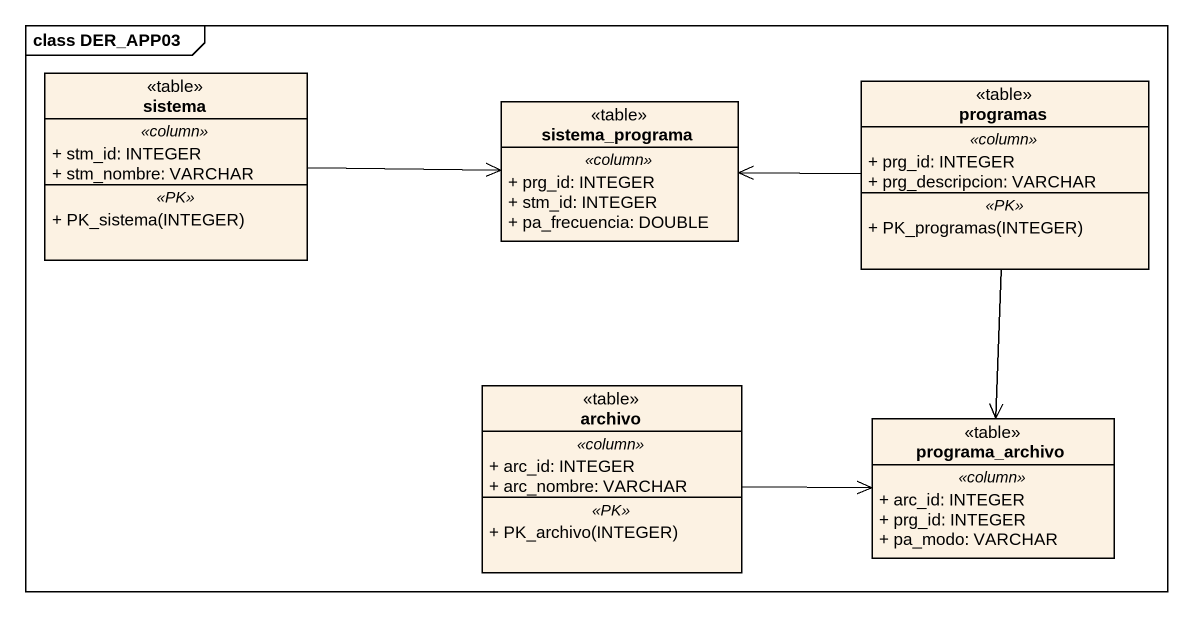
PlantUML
@startuml
mainframe class DER_APP03
hide circle
hide empty members
skinparam classAttributeIconSize 0
class sistema <<table>> {
  .. <<column>> ..
  + stm_id: INTEGER
  + stm_nombre: VARCHAR
  .. <<PK>> ..
  + PK_sistema(INTEGER)
}
class sistema_programa <<table>> {
  .. <<column>> ..
  + prg_id: INTEGER
  + stm_id: INTEGER
  + pa_frecuencia: DOUBLE
}
class programas <<table>> {
  .. <<column>> ..
  + prg_id: INTEGER
  + prg_descripcion: VARCHAR
  .. <<PK>> ..
  + PK_programas(INTEGER)
}
class archivo <<table>> {
  .. <<column>> ..
  + arc_id: INTEGER
  + arc_nombre: VARCHAR
  .. <<PK>> ..
  + PK_archivo(INTEGER)
}
class programa_archivo <<table>> {
  .. <<column>> ..
  + arc_id: INTEGER
  + prg_id: INTEGER
  + pa_modo: VARCHAR
}
sistema -right-> sistema_programa
programas -left-> sistema_programa
programas --> programa_archivo
archivo -right-> programa_archivo
@enduml
